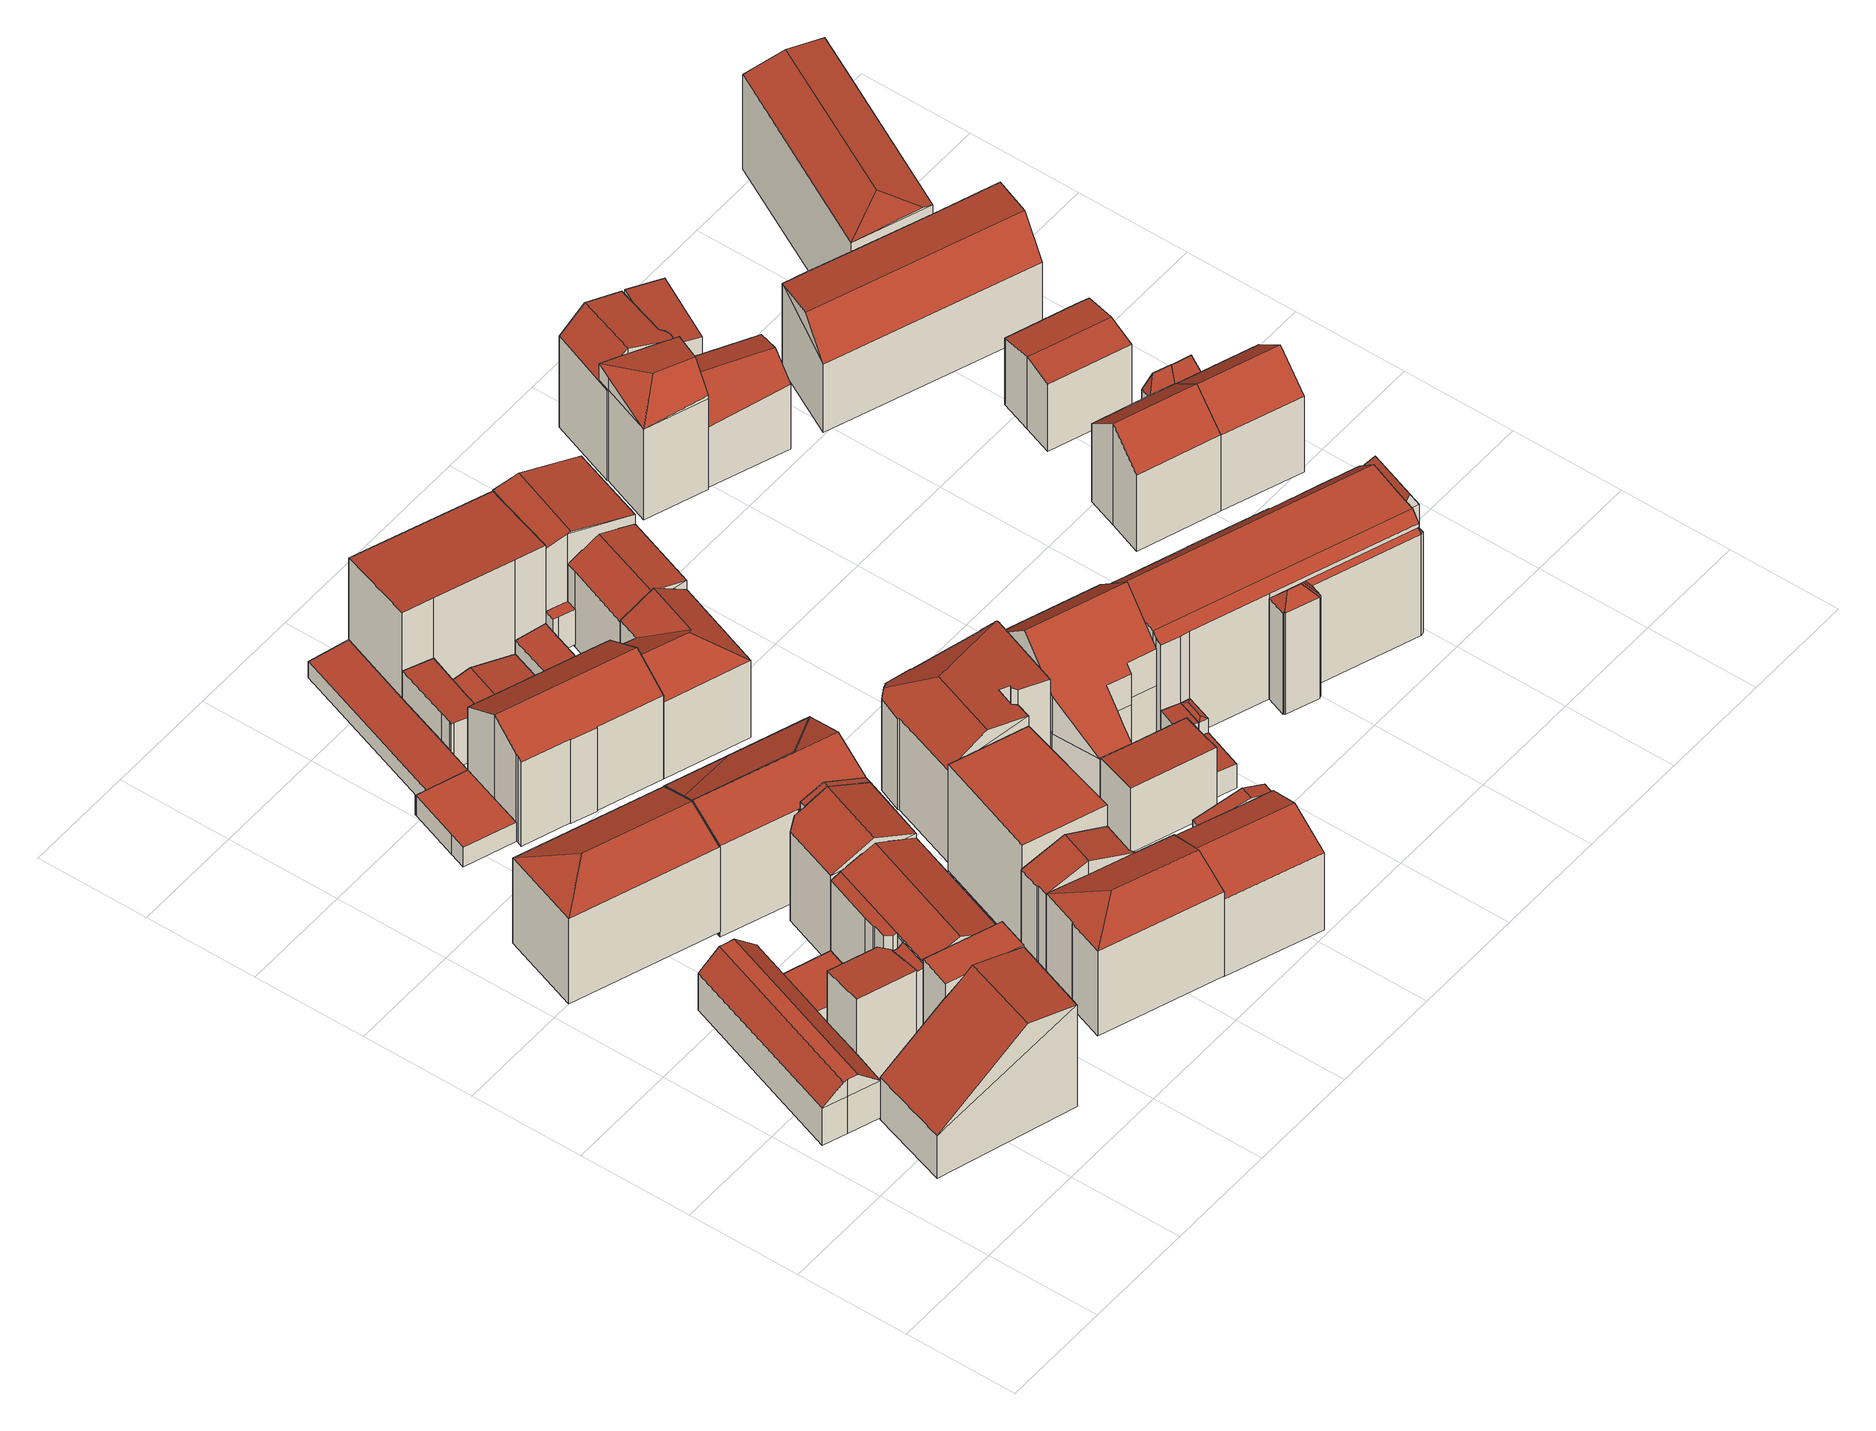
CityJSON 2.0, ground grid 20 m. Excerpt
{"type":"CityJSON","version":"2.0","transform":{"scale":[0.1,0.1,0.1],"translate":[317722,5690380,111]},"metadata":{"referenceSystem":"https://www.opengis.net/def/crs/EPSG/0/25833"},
"CityObjects":{
"building1":{"type":"Building","attributes":{"Dachtyp_tdc":"tdcFreeFormRoof","Gemeindeschluessel":14713000,"Dachneigung":42,"QualitaetDacherkennung":67,"Geometrietyp2DReferenz":"3000","function":"31001_9998","roofType":"5000","measuredHeight":11.42},"geometry":[{"type":"MultiSurface","lod":"2","boundaries":[[[0,1,2,3]],[[1,4,5,2]],[[4,6,7,5]],[[6,8,9,7]],[[8,10,11,9]],[[10,12,13,11]],[[12,14,15,13]],[[14,16,17,15]],[[16,18,19,17]],[[18,0,3,19]],[[6,4,20,21]],[[22,23,24,25,26,27,28,29]],[[23,30,21,20,31,24]],[[0,25,24,31,1]],[[1,31,20,4]],[[6,21,30,8]],[[8,30,23,22,10]],[[10,22,29,12]],[[12,29,28,14]],[[14,28,27,16]],[[16,27,26,18]],[[18,26,25,0]],[[3,2,5,7,9,11,13,15,17,19]]],"semantics":{"surfaces":[{"type":"WallSurface"},{"type":"RoofSurface"},{"type":"GroundSurface"}],"values":[0,0,0,0,0,0,0,0,0,0,1,1,1,0,0,0,0,0,0,0,0,0,2]}}]},
"building2":{"type":"Building","attributes":{"Gemeindeschluessel":14713000,"Geometrietyp2DReferenz":"3000","function":"31001_9998","roofType":"9999"},"children":["building2-1","building2-2"]},
"building2-1":{"type":"BuildingPart","attributes":{"Dachtyp_tdc":"tdcPolyFlatRoof","Dachneigung":0,"QualitaetDacherkennung":30,"Geometrietyp2DReferenz":"3000","roofType":"1000","measuredHeight":21.87},"parents":["building2"],"geometry":[{"type":"MultiSurface","lod":"2","boundaries":[[[32,33,34,35,36]],[[37,38,39,40,41,42]],[[38,32,36,39]],[[38,37,43,44,33,32]],[[36,35,40,39]],[[42,43,37]],[[44,34,33]],[[40,35,34,41]],[[41,34,44,43,42]]],"semantics":{"surfaces":[{"type":"WallSurface"},{"type":"RoofSurface"},{"type":"GroundSurface"},{"type":"ClosureSurface"}],"values":[0,0,0,1,2,0,0,3,3]}}]},
"building2-2":{"type":"BuildingPart","attributes":{"Dachtyp_tdc":"tdcGableRoof","Dachneigung":40.35,"QualitaetDacherkennung":14,"Geometrietyp2DReferenz":"3000","roofType":"3100","measuredHeight":23.08},"parents":["building2"],"geometry":[{"type":"MultiSurface","lod":"2","boundaries":[[[34,45,46,35]],[[45,47,48,46]],[[47,49,50,48]],[[47,45,51]],[[45,34,44,52,51]],[[49,47,51,52,43,42]],[[35,46,48,50,40]],[[40,50,49,41]],[[35,40,41,34]],[[52,44,43]],[[42,41,49]],[[43,44,34,41,42]]],"semantics":{"surfaces":[{"type":"WallSurface"},{"type":"RoofSurface"},{"type":"GroundSurface"},{"type":"ClosureSurface"}],"values":[0,0,0,0,1,1,2,0,3,0,0,3]}}]},
"building3":{"type":"Building","attributes":{"Dachtyp_tdc":"tdcPolyFlatRoof","Gemeindeschluessel":14713000,"Dachneigung":0,"QualitaetDacherkennung":44,"Geometrietyp2DReferenz":"3000","function":"31001_9998","roofType":"1000","measuredHeight":3.59},"geometry":[{"type":"MultiSurface","lod":"2","boundaries":[[[53,54,55,56]],[[54,57,58,55]],[[57,59,60,58]],[[59,53,56,60]],[[59,57,54,53]],[[56,55,58,60]]],"semantics":{"surfaces":[{"type":"WallSurface"},{"type":"RoofSurface"},{"type":"GroundSurface"}],"values":[0,0,0,0,1,2]}}]},
"building4":{"type":"Building","attributes":{"name":"Mendelssohn-Haus","Dachtyp_tdc":"tdcHipAndGableRoof","Gemeindeschluessel":14713000,"Dachneigung":24.06,"QualitaetDacherkennung":74,"Geometrietyp2DReferenz":"3000","function":"31001_3034","roofType":"5000","measuredHeight":21.29},"geometry":[{"type":"MultiSurface","lod":"2","boundaries":[[[61,62,63,64]],[[62,65,66,63]],[[65,67,68,66]],[[67,61,64,68]],[[65,62,69]],[[61,67,70]],[[62,61,70,69]],[[67,65,69,70]],[[64,63,66,68]]],"semantics":{"surfaces":[{"type":"WallSurface"},{"type":"RoofSurface"},{"type":"GroundSurface"}],"values":[0,0,0,0,1,0,1,1,2]}}]},
"building5":{"type":"Building","attributes":{"Gemeindeschluessel":14713000,"Geometrietyp2DReferenz":"3000","function":"31001_9998","roofType":"9999"},"children":["building5-1","building5-2","building5-3","building5-4"]},
"building5-1":{"type":"BuildingPart","attributes":{"Dachtyp_tdc":"tdcGableRoof","Dachneigung":23.14,"QualitaetDacherkennung":67,"Geometrietyp2DReferenz":"3000","roofType":"3100","measuredHeight":22.41},"parents":["building5"],"geometry":[{"type":"MultiSurface","lod":"2","boundaries":[[[71,72,73,74]],[[75,76,77,78]],[[79,80,81,82]],[[80,71,74,81]],[[83,84,85,71]],[[86,87,88,85,84,89]],[[79,89,84,83,80]],[[71,85,88,90,72]],[[75,91,87,86,76]],[[80,83,71]],[[74,73,78,77,82,81]],[[78,73,72,75]],[[82,77,76,79]],[[76,86,89,79]],[[91,90,88,87]],[[72,90,91,75]]],"semantics":{"surfaces":[{"type":"WallSurface"},{"type":"RoofSurface"},{"type":"GroundSurface"},{"type":"ClosureSurface"}],"values":[0,0,0,0,1,1,0,0,0,0,2,3,3,3,0,3]}}]},
"building5-2":{"type":"BuildingPart","attributes":{"Dachtyp_tdc":"tdcPolyFlatRoof","Dachneigung":6.94,"QualitaetDacherkennung":44,"Geometrietyp2DReferenz":"3000","roofType":"2100","measuredHeight":19.48},"parents":["building5"],"geometry":[{"type":"MultiSurface","lod":"2","boundaries":[[[92,93,94,95]],[[96,97,98,99,100]],[[97,91,75,78,98]],[[90,92,95,73,72]],[[90,91,97,96,101,93,92]],[[95,94,99,98,78,73]],[[96,100,101]],[[100,99,94,93,101]],[[72,73,78,75]],[[72,75,91,90]]],"semantics":{"surfaces":[{"type":"WallSurface"},{"type":"RoofSurface"},{"type":"GroundSurface"},{"type":"ClosureSurface"}],"values":[0,0,0,0,1,2,0,3,3,3]}}]},
"building5-3":{"type":"BuildingPart","attributes":{"Dachtyp_tdc":"tdcPolyFlatRoof","Dachneigung":25.12,"QualitaetDacherkennung":52,"Geometrietyp2DReferenz":"3000","roofType":"2100","measuredHeight":19.83},"parents":["building5"],"geometry":[{"type":"MultiSurface","lod":"2","boundaries":[[[102,103,104,105]],[[103,106,107,104]],[[106,108,109,107]],[[108,110,111,109]],[[110,89,79,82,111]],[[86,112,113,77,76]],[[112,102,105,113]],[[112,86,89,110,108,106,103,102]],[[105,104,107,109,111,82,77,113]],[[76,77,82,79]],[[86,76,79,89]]],"semantics":{"surfaces":[{"type":"WallSurface"},{"type":"RoofSurface"},{"type":"GroundSurface"},{"type":"ClosureSurface"}],"values":[0,0,0,0,0,0,0,1,2,3,3]}}]},
"building5-4":{"type":"BuildingPart","attributes":{"Dachtyp_tdc":"tdcPolyFlatRoof","Dachneigung":4.84,"QualitaetDacherkennung":62,"Geometrietyp2DReferenz":"3000","roofType":"2100","measuredHeight":19.57},"parents":["building5"],"geometry":[{"type":"MultiSurface","lod":"2","boundaries":[[[114,115,17,19]],[[115,116,117,17]],[[116,118,119,117]],[[118,100,99,119]],[[120,114,19,94,93]],[[120,101,100,118,116,115,114]],[[19,17,117,119,99,94]],[[93,101,120]],[[94,99,100,101,93]]],"semantics":{"surfaces":[{"type":"WallSurface"},{"type":"RoofSurface"},{"type":"GroundSurface"},{"type":"ClosureSurface"}],"values":[0,0,0,0,0,1,2,0,3]}}]},
"building6":{"type":"Building","attributes":{"Dachtyp_tdc":"tdcPolyFlatRoof","Gemeindeschluessel":14713000,"Dachneigung":0,"QualitaetDacherkennung":71,"Geometrietyp2DReferenz":"3000","function":"31001_9998","roofType":"1000","measuredHeight":4.13},"geometry":[{"type":"MultiSurface","lod":"2","boundaries":[[[121,122,123,124]],[[122,125,126,123]],[[125,127,128,126]],[[127,129,130,128]],[[129,131,132,130]],[[131,133,134,132]],[[133,121,124,134]],[[133,131,129,127,125,122,121]],[[124,123,126,128,130,132,134]]],"semantics":{"surfaces":[{"type":"WallSurface"},{"type":"RoofSurface"},{"type":"GroundSurface"}],"values":[0,0,0,0,0,0,0,1,2]}}]},
"building7":{"type":"Building","attributes":{"Gemeindeschluessel":14713000,"Geometrietyp2DReferenz":"3000","function":"31001_9998","roofType":"9999"},"children":["building7-1","building7-2","building7-3"]},
"building7-1":{"type":"BuildingPart","attributes":{"Dachtyp_tdc":"tdcGableRoof","Dachneigung":23.92,"QualitaetDacherkennung":55,"Geometrietyp2DReferenz":"3000","roofType":"3100","measuredHeight":22.51},"parents":["building7"],"geometry":[{"type":"MultiSurface","lod":"2","boundaries":[[[135,136,137,138,139,140,141]],[[142,143,144,145]],[[142,146,136,147]],[[136,135,148,149,147]],[[143,142,147,149,150]],[[139,138,145,144]],[[146,137,136]],[[142,145,138,137,146]],[[141,151,135]],[[139,144,143,140]],[[140,143,152,151,141]],[[150,152,143]],[[148,135,151]],[[149,148,151,152,150]]],"semantics":{"surfaces":[{"type":"WallSurface"},{"type":"RoofSurface"},{"type":"GroundSurface"},{"type":"ClosureSurface"}],"values":[0,0,0,1,1,2,0,3,0,3,3,0,0,3]}}]},
"building7-2":{"type":"BuildingPart","attributes":{"Dachtyp_tdc":"tdcFreeFormRoof","Dachneigung":26.08,"QualitaetDacherkennung":84,"Geometrietyp2DReferenz":"3000","roofType":"5000","measuredHeight":22.57},"parents":["building7"],"geometry":[{"type":"MultiSurface","lod":"2","boundaries":[[[153,154,155,156]],[[154,157,158,155]],[[157,159,160,158]],[[143,153,156,144]],[[161,162,148,151,141,159,157,154]],[[153,143,152,150,162,161]],[[154,153,161]],[[156,155,158,160,139,144]],[[140,139,160,159]],[[143,144,139,140]],[[159,141,140]],[[148,162,150,149]],[[140,141,151,152,143]],[[152,151,148,149,150]]],"semantics":{"surfaces":[{"type":"WallSurface"},{"type":"RoofSurface"},{"type":"GroundSurface"},{"type":"ClosureSurface"}],"values":[0,0,0,0,1,1,0,2,0,3,0,0,3,3]}}]},
"building7-3":{"type":"BuildingPart","attributes":{"Dachtyp_tdc":"tdcGableRoof","Dachneigung":23.91,"QualitaetDacherkennung":54,"Geometrietyp2DReferenz":"3000","roofType":"3100","measuredHeight":22.56},"parents":["building7"],"geometry":[{"type":"MultiSurface","lod":"2","boundaries":[[[163,164,165,166]],[[164,167,142,145,165]],[[168,163,166,169]],[[167,164,170]],[[163,168,171]],[[164,163,171,170]],[[168,137,146,167,170,171]],[[166,165,145,138,169]],[[169,138,137,168]],[[146,142,167]],[[138,145,142,146,137]]],"semantics":{"surfaces":[{"type":"WallSurface"},{"type":"RoofSurface"},{"type":"GroundSurface"},{"type":"ClosureSurface"}],"values":[0,0,0,0,0,1,1,2,0,0,3]}}]},
"building8":{"type":"Building","attributes":{"Gemeindeschluessel":14713000,"Dachneigung":65.79,"Dachorientierung":-70.55,"MittlereTraufHoehe":134.31,"QualitaetDacherkennung":91,"ObjektHoehe":21.94,"BodenHoehe":115.38,"Geometrietyp2DReferenz":"3000","AbsoluteHoehe":137.32,"Dachflaeche":417.49,"function":"31001_9998","roofType":"5000","measuredHeight":21.94,"storeysAboveGround":7},"geometry":[{"type":"MultiSurface","lod":"2","boundaries":[[[172,173,174,175]],[[173,176,177,174]],[[176,178,179,177]],[[178,180,181,179]],[[180,182,183,181]],[[182,184,185,183]],[[184,186,187,185]],[[186,188,189,187]],[[188,190,191,189]],[[190,172,175,191]],[[192,182,180,178,176,173,172,190,188]],[[192,188,186]],[[192,186,184,182]],[[175,174,177,179,181,183,185,187,189,191]]],"semantics":{"surfaces":[{"type":"WallSurface"},{"type":"RoofSurface"},{"type":"GroundSurface"}],"values":[0,0,0,0,0,0,0,0,0,0,1,1,1,2]}}]},
"building9":{"type":"Building","attributes":{"Gemeindeschluessel":14713000,"Geometrietyp2DReferenz":"3000","function":"31001_9998","roofType":"9999"},"children":["building9-1","building9-2"]},
"building9-1":{"type":"BuildingPart","attributes":{"Dachtyp_tdc":"tdcFreeFormRoof","Dachneigung":22.57,"QualitaetDacherkennung":38,"Geometrietyp2DReferenz":"3000","roofType":"5000","measuredHeight":20.82},"parents":["building9"],"geometry":[{"type":"MultiSurface","lod":"2","boundaries":[[[193,194,195,196]],[[194,197,198,195]],[[197,199,200,198]],[[199,201,202,203,200]],[[204,205,206,207,208]],[[205,209,210,206]],[[209,211,212,210]],[[211,193,196,212]],[[209,205,204,213,214,215,201,199,216]],[[199,197,194,193,216]],[[193,211,209,216]],[[195,198,200,203,217,207,206,210,212,196]],[[215,202,201]],[[208,213,204]],[[207,217,214,213,208]],[[217,203,202,215,214]]],"semantics":{"surfaces":[{"type":"WallSurface"},{"type":"RoofSurface"},{"type":"GroundSurface"},{"type":"ClosureSurface"}],"values":[0,0,0,0,0,0,0,0,1,1,1,2,0,0,3,3]}}]},
"building9-2":{"type":"BuildingPart","attributes":{"Dachtyp_tdc":"tdcGableRoof","Dachneigung":18.88,"QualitaetDacherkennung":56,"Geometrietyp2DReferenz":"3000","roofType":"3100","measuredHeight":20.73},"parents":["building9"],"geometry":[{"type":"MultiSurface","lod":"2","boundaries":[[[202,218,219,203]],[[218,220,221,219]],[[220,222,223,221]],[[222,224,225,223]],[[224,226,227,225]],[[226,228,229,227]],[[228,230,231,229]],[[230,208,207,231]],[[226,224,222,220,218,202,215,232]],[[232,213,208,230,228,226]],[[207,217,203,219,221,223,225,227,229,231]],[[214,213,232]],[[217,207,208,213,214]],[[215,214,232]],[[217,214,215,202,203]]],"semantics":{"surfaces":[{"type":"WallSurface"},{"type":"RoofSurface"},{"type":"GroundSurface"},{"type":"ClosureSurface"}],"values":[0,0,0,0,0,0,0,0,1,1,2,0,3,0,3]}}]},
"building10":{"type":"Building","attributes":{"Dachtyp_tdc":"tdcFreeFormRoof","Gemeindeschluessel":14713000,"Dachneigung":32.36,"QualitaetDacherkennung":46,"Geometrietyp2DReferenz":"3000","function":"31001_9998","roofType":"5000","measuredHeight":21.79},"geometry":[{"type":"MultiSurface","lod":"2","boundaries":[[[233,234,235,236]],[[234,237,238,235]],[[237,239,240,238]],[[239,241,242,240]],[[241,243,244,242]],[[243,245,246,244]],[[245,247,248,246]],[[247,249,250,248]],[[249,251,252,250]],[[251,253,254,252]],[[253,255,256,254]],[[255,257,258,256]],[[257,259,260,258]],[[259,261,262,260]],[[261,233,236,262]],[[257,255,253,251,249,247,245]],[[245,243,241,239,237,234,233,261,259,257]],[[236,235,238,240,242,244,246,248,250,252,254,256,258,260,262]]],"semantics":{"surfaces":[{"type":"WallSurface"},{"type":"RoofSurface"},{"type":"GroundSurface"}],"values":[0,0,0,0,0,0,0,0,0,0,0,0,0,0,0,1,1,2]}}]},
"building11":{"type":"Building","attributes":{"Gemeindeschluessel":14713000,"Dachtyp_tdc":"tdcPolyFlatRoof","Dachneigung":4.59,"QualitaetDacherkennung":58,"Geometrietyp2DReferenz":"3000","function":"31001_9998","roofType":"2100","measuredHeight":4},"geometry":[{"type":"MultiSurface","lod":"2","boundaries":[[[263,264,265,266]],[[264,267,268,265]],[[267,131,248,268]],[[131,269,270,248]],[[269,271,272,270]],[[271,273,274,272]],[[273,275,276,274]],[[275,263,266,276]],[[275,273,271,269,131,267,264,263]],[[266,265,268,248,270,272,274,276]]],"semantics":{"surfaces":[{"type":"WallSurface"},{"type":"RoofSurface"},{"type":"GroundSurface"}],"values":[0,0,0,0,0,0,0,0,1,2]}}]},
"building12":{"type":"Building","attributes":{"Dachtyp_tdc":"tdcPolyFlatRoof","Gemeindeschluessel":14713000,"Dachneigung":5.46,"QualitaetDacherkennung":66,"Geometrietyp2DReferenz":"3000","function":"31001_9998","roofType":"2100","measuredHeight":9.96},"geometry":[{"type":"MultiSurface","lod":"2","boundaries":[[[277,278,268,279]],[[278,280,265,268]],[[280,281,266,265]],[[281,282,276,266]],[[282,283,284,276]],[[283,285,286,284]],[[285,287,288,286]],[[287,289,290,288]],[[289,291,292,290]],[[291,277,279,292]],[[291,289,287,285,283,282,281,280,278,277]],[[279,268,265,266,276,284,286,288,290,292]]],"semantics":{"surfaces":[{"type":"WallSurface"},{"type":"RoofSurface"},{"type":"GroundSurface"}],"values":[0,0,0,0,0,0,0,0,0,0,1,2]}}]},
"building13":{"type":"Building","attributes":{"Dachtyp_tdc":"tdcPolyFlatRoof","Gemeindeschluessel":14713000,"Dachneigung":0,"QualitaetDacherkennung":43,"Geometrietyp2DReferenz":"3000","function":"31001_9998","roofType":"1000","measuredHeight":22.55},"geometry":[{"type":"MultiSurface","lod":"2","boundaries":[[[293,294,295,296]],[[294,297,298,295]],[[297,299,300,298]],[[299,293,296,300]],[[299,297,294,293]],[[296,295,298,300]]],"semantics":{"surfaces":[{"type":"WallSurface"},{"type":"RoofSurface"},{"type":"GroundSurface"}],"values":[0,0,0,0,1,2]}}]},
"building14":{"type":"Building","attributes":{"Dachtyp_tdc":"tdcGableRoof","Gemeindeschluessel":14713000,"Dachneigung":11.48,"QualitaetDacherkennung":8,"Geometrietyp2DReferenz":"3000","function":"31001_9998","roofType":"3100","measuredHeight":3.7},"geometry":[{"type":"MultiSurface","lod":"2","boundaries":[[[301,302,303,304]],[[302,305,306,303]],[[305,307,308,306]],[[307,301,304,308]],[[305,302,309]],[[301,307,310]],[[302,301,310,309]],[[307,305,309,310]],[[304,303,306,308]]],"semantics":{"surfaces":[{"type":"WallSurface"},{"type":"RoofSurface"},{"type":"GroundSurface"}],"values":[0,0,0,0,0,0,1,1,2]}}]},
"building15":{"type":"Building","attributes":{"Gemeindeschluessel":14713000,"Geometrietyp2DReferenz":"3000","function":"31001_9998","roofType":"9999"},"children":["building15-1","building15-2"]},
"building15-1":{"type":"BuildingPart","attributes":{"Dachtyp_tdc":"tdcGableRoof","Dachneigung":11.68,"QualitaetDacherkennung":19,"Geometrietyp2DReferenz":"3000","roofType":"3100","measuredHeight":18.36},"parents":["building15"],"geometry":[{"type":"MultiSurface","lod":"2","boundaries":[[[311,312,313,314]],[[312,315,316,313]],[[315,317,318,316]],[[315,312,319]],[[312,311,320,321,319]],[[317,315,319,321,322]],[[314,313,316,318]],[[311,314,318,317]],[[322,321,320]],[[317,322,320,311]]],"semantics":{"surfaces":[{"type":"WallSurface"},{"type":"RoofSurface"},{"type":"GroundSurface"},{"type":"ClosureSurface"}],"values":[0,0,0,0,1,1,2,3,0,3]}}]},
"building15-2":{"type":"BuildingPart","attributes":{"Dachtyp_tdc":"tdcGableRoof","Dachneigung":24.75,"QualitaetDacherkennung":87,"Geometrietyp2DReferenz":"3000","roofType":"3100","measuredHeight":20.09},"parents":["building15"],"geometry":[{"type":"MultiSurface","lod":"2","boundaries":[[[323,324,325,326]],[[327,328,329]],[[324,323,330]],[[328,322,320,324,330,329]],[[323,327,329,330]],[[325,314,318,331,326]],[[328,327,331,318,317]],[[327,323,326,331]],[[314,325,324,320,311]],[[317,322,328]],[[317,318,314,311]],[[317,311,320,322]]],"semantics":{"surfaces":[{"type":"WallSurface"},{"type":"RoofSurface"},{"type":"GroundSurface"},{"type":"ClosureSurface"}],"values":[0,0,0,1,1,2,0,0,0,0,3,3]}}]},
"building16":{"type":"Building","attributes":{"Dachtyp_tdc":"tdcFreeFormRoof","Gemeindeschluessel":14713000,"Dachneigung":32.08,"QualitaetDacherkennung":53,"Geometrietyp2DReferenz":"3000","function":"31001_9998","roofType":"5000","measuredHeight":20.4},"geometry":[{"type":"MultiSurface","lod":"2","boundaries":[[[332,333,256,260]],[[333,334,335,256]],[[334,336,337,335]],[[336,338,339,337]],[[338,340,341,339]],[[340,332,260,341]],[[342,343,344,340,338]],[[342,338,336]],[[343,342,336,334]],[[345,344,343,334,333]],[[345,333,332]],[[344,345,332,340]],[[260,256,335,337,339,341]]],"semantics":{"surfaces":[{"type":"WallSurface"},{"type":"RoofSurface"},{"type":"GroundSurface"}],"values":[0,0,0,0,0,0,1,0,1,1,0,1,2]}}]},
"building17":{"type":"Building","attributes":{"Dachtyp_tdc":"tdcPolyFlatRoof","Gemeindeschluessel":14713000,"Dachneigung":6.78,"QualitaetDacherkennung":68,"Geometrietyp2DReferenz":"3000","function":"31001_9998","roofType":"2100","measuredHeight":5.35},"geometry":[{"type":"MultiSurface","lod":"2","boundaries":[[[346,347,348,349]],[[347,350,351,348]],[[350,352,353,351]],[[352,354,355,353]],[[354,356,357,355]],[[356,358,359,357]],[[358,360,361,359]],[[360,362,363,361]],[[362,364,365,363]],[[364,346,349,365]],[[364,362,360,358,356,354,352,350,347,346]],[[349,348,351,353,355,357,359,361,363,365]]],"semantics":{"surfaces":[{"type":"WallSurface"},{"type":"RoofSurface"},{"type":"GroundSurface"}],"values":[0,0,0,0,0,0,0,0,0,0,1,2]}}]},
"building18":{"type":"Building","attributes":{"Dachtyp_tdc":"tdcPolyFlatRoof","Gemeindeschluessel":14713000,"Dachneigung":3.53,"QualitaetDacherkennung":73,"Geometrietyp2DReferenz":"3000","function":"31001_9998","roofType":"2100","measuredHeight":22.21},"geometry":[{"type":"MultiSurface","lod":"2","boundaries":[[[366,367,368,369]],[[367,370,284,368]],[[370,371,276,284]],[[371,372,274,276]],[[372,373,374,274]],[[373,375,376,374]],[[375,366,369,376]],[[375,373,372,371,370,367,366]],[[369,368,284,276,274,374,376]]],"semantics":{"surfaces":[{"type":"WallSurface"},{"type":"RoofSurface"},{"type":"GroundSurface"}],"values":[0,0,0,0,0,0,0,1,2]}}]},
"building19":{"type":"Building","attributes":{"Dachtyp_tdc":"tdcFreeFormRoof","Gemeindeschluessel":14713000,"Dachneigung":10.56,"QualitaetDacherkennung":26,"Geometrietyp2DReferenz":"3000","function":"31001_9998","roofType":"5000","measuredHeight":24.23},"geometry":[{"type":"MultiSurface","lod":"2","boundaries":[[[377,378,379,380]],[[378,381,382,379]],[[381,383,384,382]],[[383,385,386,384]],[[385,387,388,386]],[[387,389,390,388]],[[389,391,392,390]],[[391,393,394,392]],[[393,395,396,394]],[[395,397,398,396]],[[397,399,400,398]],[[399,401,402,400]],[[401,403,404,402]],[[403,405,406,404]],[[405,407,408,406]],[[407,409,410,408]],[[409,411,412,410]],[[411,413,414,412]],[[413,415,416,414]],[[415,377,380,416]],[[417,411,409,407,405,403,401,418,419]],[[420,419,418,399,397,395,393]],[[415,413,417,419,420,391,389,387,385,383,381,378,377]],[[413,411,417]],[[393,391,420]],[[401,399,418]],[[380,379,382,384,386,388,390,392,394,396,398,400,402,404,406,408,410,412,414,416]]],"semantics":{"surfaces":[{"type":"WallSurface"},{"type":"RoofSurface"},{"type":"GroundSurface"}],"values":[0,0,0,0,0,0,0,0,0,0,0,0,0,0,0,0,0,0,0,0,1,1,1,0,0,0,2]}}]},
"building20":{"type":"Building","attributes":{"Dachtyp_tdc":"tdcPolyFlatRoof","Gemeindeschluessel":14713000,"Dachneigung":0,"QualitaetDacherkennung":0,"Geometrietyp2DReferenz":"3000","BezugspunktDach":"2000","function":"31001_9998","measuredHeight":7.49},"geometry":[{"type":"MultiSurface","lod":"2","boundaries":[[[421,422,423,424,425]],[[425,424,426,427]],[[424,423,428,426]],[[423,422,429,428]],[[422,421,430,429]],[[421,425,427,430]],[[427,426,428,429,430]]],"semantics":{"surfaces":[{"type":"RoofSurface"},{"type":"WallSurface"},{"type":"GroundSurface"}],"values":[0,1,1,1,1,1,2]}}]},
"building21":{"type":"Building","attributes":{"Dachtyp_tdc":"tdcFreeFormRoof","Gemeindeschluessel":14713000,"Dachneigung":32.39,"QualitaetDacherkennung":41,"Geometrietyp2DReferenz":"3000","function":"31001_9998","roofType":"5000","measuredHeight":19.31},"geometry":[{"type":"MultiSurface","lod":"2","boundaries":[[[431,432,433,434]],[[432,435,436,433]],[[435,437,438,436]],[[437,439,440,438]],[[439,431,434,440]],[[435,432,441,442]],[[442,441,431,439,437]],[[437,435,442]],[[432,431,441]],[[434,433,436,438,440]]],"semantics":{"surfaces":[{"type":"WallSurface"},{"type":"RoofSurface"},{"type":"GroundSurface"}],"values":[0,0,0,0,0,1,1,0,0,2]}}]},
"building22":{"type":"Building","attributes":{"Dachtyp_tdc":"tdcPolyFlatRoof","Gemeindeschluessel":14713000,"Dachneigung":3.84,"QualitaetDacherkennung":69,"Geometrietyp2DReferenz":"3000","function":"31001_9998","roofType":"2100","measuredHeight":13.71},"geometry":[{"type":"MultiSurface","lod":"2","boundaries":[[[443,444,445,446]],[[444,447,448,445]],[[447,449,450,448]],[[449,451,452,450]],[[451,453,454,452]],[[453,443,446,454]],[[453,451,449,447,444,443]],[[446,445,448,450,452,454]]],"semantics":{"surfaces":[{"type":"WallSurface"},{"type":"RoofSurface"},{"type":"GroundSurface"}],"values":[0,0,0,0,0,0,1,2]}}]},
"building23":{"type":"Building","attributes":{"Dachtyp_tdc":"tdcFreeFormRoof","Gemeindeschluessel":14713000,"Dachneigung":12.62,"QualitaetDacherkennung":26,"Geometrietyp2DReferenz":"3000","function":"31001_9998","roofType":"5000","measuredHeight":22.52},"geometry":[{"type":"MultiSurface","lod":"2","boundaries":[[[455,456,457,458]],[[456,459,460,457]],[[459,461,462,460]],[[461,463,464,462]],[[463,455,458,464]],[[455,463,465,466]],[[466,465,461,459,456]],[[456,455,466]],[[463,461,465]],[[458,457,460,462,464]]],"semantics":{"surfaces":[{"type":"WallSurface"},{"type":"RoofSurface"},{"type":"GroundSurface"}],"values":[0,0,0,0,0,1,1,0,0,2]}}]},
"building24":{"type":"Building","attributes":{"Dachtyp_tdc":"tdcFreeFormRoof","Gemeindeschluessel":14713000,"Dachneigung":44.08,"QualitaetDacherkennung":39,"Geometrietyp2DReferenz":"3000","function":"31001_9998","roofType":"5000","measuredHeight":27.25},"geometry":[{"type":"MultiSurface","lod":"2","boundaries":[[[467,468,469,470]],[[468,471,472,469]],[[471,473,474,472]],[[473,475,476,474]],[[475,477,478,476]],[[477,479,480,478]],[[479,481,482,480]],[[481,483,484,482]],[[483,485,486,484]],[[485,487,488,486]],[[487,489,490,488]],[[489,467,470,490]],[[491,492,493,494,495,496,497,467,489,498,499,500]],[[501,502,495,494]],[[473,502,501,475]],[[475,501,494,493,477]],[[471,496,495,502,473]],[[481,491,500,483]],[[483,500,499,485]],[[485,499,498,487]],[[487,498,489]],[[468,497,496,471]],[[467,497,468]],[[477,493,492,479]],[[479,492,491,481]],[[470,469,472,474,476,478,480,482,484,486,488,490]]],"semantics":{"surfaces":[{"type":"WallSurface"},{"type":"RoofSurface"},{"type":"GroundSurface"}],"values":[0,0,0,0,0,0,0,0,0,0,0,0,1,1,0,0,0,0,0,0,0,0,0,0,0,2]}}]},
"building25":{"type":"Building","attributes":{"Gemeindeschluessel":14713000,"Geometrietyp2DReferenz":"3000","function":"31001_9998","roofType":"9999"},"children":["building25-1","building25-2"]},
"building25-1":{"type":"BuildingPart","attributes":{"Dachtyp_tdc":"tdcFreeFormRoof","Dachneigung":18.85,"QualitaetDacherkennung":23,"Geometrietyp2DReferenz":"3000","roofType":"5000","measuredHeight":8.39},"parents":["building25"],"geometry":[{"type":"MultiSurface","lod":"2","boundaries":[[[503,504,505,506,507]],[[504,508,509,505]],[[508,510,511,512,509]],[[513,514,510,508]],[[513,508,504]],[[514,513,504,503]],[[514,503,510]],[[506,505,509,512]],[[507,511,510,503]],[[507,506,512,511]]],"semantics":{"surfaces":[{"type":"WallSurface"},{"type":"RoofSurface"},{"type":"GroundSurface"},{"type":"ClosureSurface"}],"values":[0,0,0,1,1,1,1,2,0,3]}}]},
"building25-2":{"type":"BuildingPart","attributes":{"Dachtyp_tdc":"tdcPolyFlatRoof","Dachneigung":3.13,"QualitaetDacherkennung":76,"Geometrietyp2DReferenz":"3000","roofType":"2100","measuredHeight":5.4},"parents":["building25"],"geometry":[{"type":"MultiSurface","lod":"2","boundaries":[[[515,507,506,516]],[[511,517,518,512]],[[517,519,520,518]],[[519,521,522,520]],[[521,515,516,522]],[[521,519,517,511,507,515]],[[516,506,512,518,520,522]],[[511,512,506,507]]],"semantics":{"surfaces":[{"type":"WallSurface"},{"type":"RoofSurface"},{"type":"GroundSurface"},{"type":"ClosureSurface"}],"values":[0,0,0,0,0,1,2,3]}}]},
"building26":{"type":"Building","attributes":{"Dachtyp_tdc":"tdcPolyFlatRoof","Gemeindeschluessel":14713000,"Dachneigung":3.78,"QualitaetDacherkennung":59,"Geometrietyp2DReferenz":"3000","function":"31001_9998","roofType":"2100","measuredHeight":8.46},"geometry":[{"type":"MultiSurface","lod":"2","boundaries":[[[523,524,505,525]],[[524,526,506,505]],[[526,527,516,506]],[[527,523,525,516]],[[527,526,524,523]],[[525,505,506,516]]],"semantics":{"surfaces":[{"type":"WallSurface"},{"type":"RoofSurface"},{"type":"GroundSurface"}],"values":[0,0,0,0,1,2]}}]},
"building27":{"type":"Building","attributes":{"name":"Henriette-Goldschmidt-Schule","Gemeindeschluessel":14713000,"Geometrietyp2DReferenz":"3000","function":"31001_3021","roofType":"9999"},"children":["building27-1","building27-2"]},
"building27-1":{"type":"BuildingPart","attributes":{"Dachtyp_tdc":"tdcFreeFormRoof","Dachneigung":50.41,"QualitaetDacherkennung":16,"Geometrietyp2DReferenz":"3000","roofType":"5000","measuredHeight":23.7},"parents":["building27"],"geometry":[{"type":"MultiSurface","lod":"2","boundaries":[[[528,529,530,531]],[[529,532,533,530]],[[532,534,535,533]],[[536,537,538,539]],[[537,540,541,538]],[[540,542,543,541]],[[542,544,545,543]],[[544,546,547,545]],[[546,548,549,547]],[[548,528,531,549]],[[550,551,546,544]],[[552,550,544,542]],[[553,552,542,540]],[[554,553,540,537]],[[554,537,536]],[[555,556,551,550,552,553,554,536,534]],[[557,555,534,532]],[[532,558,528,557]],[[556,555,557,528,548]],[[551,556,548,546]],[[528,558,529]],[[529,558,532]],[[531,530,533,535,539,538,541,543,545,547,549]],[[539,535,534,536]]],"semantics":{"surfaces":[{"type":"WallSurface"},{"type":"RoofSurface"},{"type":"GroundSurface"},{"type":"ClosureSurface"}],"values":[0,0,0,0,0,0,0,0,0,0,1,1,1,1,1,1,1,1,1,1,0,0,2,3]}}]},
"building27-2":{"type":"BuildingPart","attributes":{"Dachtyp_tdc":"tdcCutGableRoof","Dachneigung":2.38,"QualitaetDacherkennung":64,"Geometrietyp2DReferenz":"3000","roofType":"9999","measuredHeight":24.21},"parents":["building27"],"geometry":[{"type":"MultiSurface","lod":"2","boundaries":[[[559,560,509,535,534]],[[560,561,505,509]],[[561,562,525,505]],[[562,563,564,525]],[[563,565,566,564]],[[565,567,568,566]],[[567,569,570,568]],[[569,571,572,570]],[[571,573,574,572]],[[573,575,576,574]],[[575,577,578,576]],[[577,579,580,578]],[[579,581,582,580]],[[581,583,584,582]],[[583,585,586,584]],[[585,587,588,586]],[[587,589,590,588]],[[589,591,592,590]],[[591,593,594,592]],[[593,595,596,594]],[[595,597,598,596]],[[597,599,600,598]],[[599,601,536,539,600]],[[595,593,591,589,587,585,583,581,579,577,575,573,571,569,567]],[[565,563,562,561,560,559,601,599]],[[567,565,599,597,595]],[[539,535,509,505,525,564,566,568,570,572,574,576,578,580,582,584,586,588,590,592,594,596,598,600]],[[534,536,601,559]],[[534,535,539,536]]],"semantics":{"surfaces":[{"type":"WallSurface"},{"type":"RoofSurface"},{"type":"GroundSurface"},{"type":"ClosureSurface"}],"values":[0,0,0,0,0,0,0,0,0,0,0,0,0,0,0,0,0,0,0,0,0,0,0,1,1,1,2,0,3]}}]},
"building28":{"type":"Building","attributes":{"Gemeindeschluessel":14713000,"Geometrietyp2DReferenz":"3000","function":"31001_9998","roofType":"9999"},"children":["building28-1","building28-2"]},
"building28-1":{"type":"BuildingPart","attributes":{"Dachtyp_tdc":"tdcHipAndGableRoof","Dachneigung":10.55,"QualitaetDacherkennung":35,"Geometrietyp2DReferenz":"3000","roofType":"5000","measuredHeight":23.84},"parents":["building28"],"geometry":[{"type":"MultiSurface","lod":"2","boundaries":[[[602,603,604,605,606]],[[607,608,609,610]],[[608,611,612,609]],[[611,602,606,612]],[[613,614,602,615]],[[602,616,617,615]],[[618,619,620,621,622,613,615,617]],[[607,623,619,618,608]],[[608,618,617,616,611]],[[611,616,602]],[[603,614,613,624]],[[602,614,603]],[[606,605,625,626,610,609,612]],[[627,604,603,624]],[[627,625,605,604]],[[610,626,628,607]],[[626,625,627,624,628]],[[624,613,622]],[[623,620,619]],[[607,628,621,620,623]],[[628,624,622,621]]],"semantics":{"surfaces":[{"type":"WallSurface"},{"type":"RoofSurface"},{"type":"GroundSurface"},{"type":"ClosureSurface"}],"values":[0,0,0,0,1,1,1,0,0,0,0,0,2,0,3,3,3,0,0,3,3]}}]},
"building28-2":{"type":"BuildingPart","attributes":{"Dachtyp_tdc":"tdcGableRoof","Dachneigung":10.3,"QualitaetDacherkennung":52,"Geometrietyp2DReferenz":"3000","roofType":"3100","measuredHeight":23.72},"parents":["building28"],"geometry":[{"type":"MultiSurface","lod":"2","boundaries":[[[629,630,631,632]],[[630,633,634,631]],[[633,623,607,610,634]],[[604,635,636,605]],[[635,637,638,636]],[[637,639,640,638]],[[639,641,642,640]],[[641,643,644,642]],[[643,629,632,644]],[[639,637,635,604,627,624,622,645]],[[645,620,623,633,630,629,643,641,639]],[[632,631,634,610,626,625,605,636,638,640,642,644]],[[621,620,645]],[[626,610,607,628]],[[628,607,623,620,621]],[[622,621,645]],[[626,628,624,627,625]],[[624,628,621,622]],[[604,605,625,627]]],"semantics":{"surfaces":[{"type":"WallSurface"},{"type":"RoofSurface"},{"type":"GroundSurface"},{"type":"ClosureSurface"}],"values":[0,0,0,0,0,0,0,0,0,1,1,2,0,3,3,0,3,3,3]}}]},
"building29":{"type":"Building","attributes":{"Dachtyp_tdc":"tdcFreeFormRoof","Gemeindeschluessel":14713000,"Dachneigung":21.77,"QualitaetDacherkennung":56,"Geometrietyp2DReferenz":"3000","function":"31001_9998","roofType":"5000","measuredHeight":16.01},"geometry":[{"type":"MultiSurface","lod":"2","boundaries":[[[646,647,648,649]],[[647,650,651,648]],[[650,652,653,651]],[[652,646,649,653]],[[654,647,646,655]],[[650,654,655,652]],[[650,647,654]],[[646,652,655]],[[649,648,651,653]]],"semantics":{"surfaces":[{"type":"WallSurface"},{"type":"RoofSurface"},{"type":"GroundSurface"}],"values":[0,0,0,0,1,1,0,0,2]}}]},
"building30":{"type":"Building","attributes":{"Dachtyp_tdc":"tdcPolyFlatRoof","Gemeindeschluessel":14713000,"Dachneigung":3.05,"QualitaetDacherkennung":68,"Geometrietyp2DReferenz":"3000","function":"31001_9998","roofType":"2100","measuredHeight":13.6},"geometry":[{"type":"MultiSurface","lod":"2","boundaries":[[[656,657,658,659]],[[657,660,661,658]],[[660,662,663,661]],[[662,656,659,663]],[[662,660,657,656]],[[659,658,661,663]]],"semantics":{"surfaces":[{"type":"WallSurface"},{"type":"RoofSurface"},{"type":"GroundSurface"}],"values":[0,0,0,0,1,2]}}]},
"building31":{"type":"Building","attributes":{"Gemeindeschluessel":14713000,"Geometrietyp2DReferenz":"3000","function":"31001_9998","roofType":"9999"},"children":["building31-1","building31-2"]},
"building31-1":{"type":"BuildingPart","attributes":{"Dachtyp_tdc":"tdcGableRoof","Dachneigung":39.39,"QualitaetDacherkennung":61,"Geometrietyp2DReferenz":"3000","roofType":"3100","measuredHeight":21.34},"parents":["building31"],"geometry":[{"type":"MultiSurface","lod":"2","boundaries":[[[664,665,666,667,668]],[[665,669,670,666]],[[669,671,672,670]],[[671,673,674,672]],[[673,675,676,674]],[[675,677,678,676]],[[677,679,680,681,678]],[[673,671,669,665]],[[665,664,679,677,675,673]],[[681,667,666,670,672,674,676,678]],[[668,680,679,664]],[[668,667,681,680]]],"semantics":{"surfaces":[{"type":"WallSurface"},{"type":"RoofSurface"},{"type":"GroundSurface"},{"type":"ClosureSurface"}],"values":[0,0,0,0,0,0,0,1,1,2,0,3]}}]},
"building31-2":{"type":"BuildingPart","attributes":{"Dachtyp_tdc":"tdcFreeFormRoof","Dachneigung":72.4,"QualitaetDacherkennung":13,"Geometrietyp2DReferenz":"3000","roofType":"5000","measuredHeight":19.45},"parents":["building31"],"geometry":[{"type":"MultiSurface","lod":"2","boundaries":[[[680,682,683,681]],[[682,684,685,683]],[[684,668,667,685]],[[686,668,684]],[[687,686,684,682]],[[687,682,680]],[[686,687,680,668]],[[681,683,685,667]],[[681,667,668,680]]],"semantics":{"surfaces":[{"type":"WallSurface"},{"type":"RoofSurface"},{"type":"GroundSurface"},{"type":"ClosureSurface"}],"values":[0,0,0,0,1,1,1,2,3]}}]},
"building32":{"type":"Building","attributes":{"Dachtyp_tdc":"tdcFreeFormRoof","Gemeindeschluessel":14713000,"Dachneigung":62.08,"QualitaetDacherkennung":4,"Geometrietyp2DReferenz":"3000","function":"31001_9998","roofType":"5000","measuredHeight":22.82},"geometry":[{"type":"MultiSurface","lod":"2","boundaries":[[[688,689,690,691]],[[689,692,693,690]],[[692,694,695,693]],[[694,688,691,695]],[[696,694,692]],[[697,696,692,689]],[[697,689,688]],[[696,697,688,694]],[[691,690,693,695]]],"semantics":{"surfaces":[{"type":"WallSurface"},{"type":"RoofSurface"},{"type":"GroundSurface"}],"values":[0,0,0,0,0,1,1,1,2]}}]},
"building33":{"type":"Building","attributes":{"Gemeindeschluessel":14713000,"Geometrietyp2DReferenz":"3000","function":"31001_9998","roofType":"9999"},"children":["building33-1","building33-2"]},
"building33-1":{"type":"BuildingPart","attributes":{"Dachtyp_tdc":"tdcFreeFormRoof","Dachneigung":72.27,"QualitaetDacherkennung":11,"Geometrietyp2DReferenz":"3000","roofType":"5000","measuredHeight":19.39},"parents":["building33"],"geometry":[{"type":"MultiSurface","lod":"2","boundaries":[[[698,699,685,667]],[[699,700,701,685]],[[700,702,703,701]],[[704,702,700]],[[705,704,700,699]],[[705,699,698]],[[704,705,698,702]],[[667,685,701,703]],[[667,703,702,698]]],"semantics":{"surfaces":[{"type":"WallSurface"},{"type":"RoofSurface"},{"type":"GroundSurface"},{"type":"ClosureSurface"}],"values":[0,0,0,1,1,0,1,2,3]}}]},
"building33-2":{"type":"BuildingPart","attributes":{"Dachtyp_tdc":"tdcGableRoof","Dachneigung":39.6,"QualitaetDacherkennung":64,"Geometrietyp2DReferenz":"3000","roofType":"3100","measuredHeight":21.34},"parents":["building33"],"geometry":[{"type":"MultiSurface","lod":"2","boundaries":[[[706,707,698,667,670]],[[708,709,710,703,702]],[[709,711,712,710]],[[711,706,670,712]],[[711,713,714,706]],[[715,716,714,713,717]],[[709,717,713,711]],[[708,715,717,709]],[[707,716,715,708]],[[706,714,716,707]],[[670,667,703,710,712]],[[702,698,707,708]],[[702,703,667,698]]],"semantics":{"surfaces":[{"type":"WallSurface"},{"type":"RoofSurface"},{"type":"GroundSurface"},{"type":"ClosureSurface"}],"values":[0,0,0,0,1,1,0,0,0,0,2,0,3]}}]},
"building34":{"type":"Building","attributes":{"Dachtyp_tdc":"tdcGableRoof","Gemeindeschluessel":14713000,"Dachneigung":10.29,"QualitaetDacherkennung":55,"Geometrietyp2DReferenz":"3000","function":"31001_9998","roofType":"3100","measuredHeight":15.2},"geometry":[{"type":"MultiSurface","lod":"2","boundaries":[[[718,719,720,721]],[[719,722,723,720]],[[722,724,725,723]],[[724,726,727,725]],[[726,728,729,727]],[[728,730,731,729]],[[724,722,719,718,730]],[[730,728,726,724]],[[731,721,720,723,725,727,729]],[[730,718,721,731]]],"semantics":{"surfaces":[{"type":"WallSurface"},{"type":"RoofSurface"},{"type":"GroundSurface"}],"values":[0,0,0,0,0,0,1,1,2,0]}}]},
"building35":{"type":"Building","attributes":{"Gemeindeschluessel":14713000,"Dachtyp_tdc":"tdcFreeFormRoof","Dachneigung":10.6,"QualitaetDacherkennung":45,"Geometrietyp2DReferenz":"3000","function":"31001_9998","roofType":"5000","measuredHeight":19.75},"geometry":[{"type":"MultiSurface","lod":"2","boundaries":[[[732,733,734,735]],[[733,736,737,734]],[[736,738,739,737]],[[738,740,741,739]],[[740,742,743,741]],[[742,744,745,743]],[[744,732,735,745]],[[736,746,747,738]],[[746,733,732,744,742,740,747]],[[736,733,746]],[[740,738,747]],[[735,734,737,739,741,743,745]]],"semantics":{"surfaces":[{"type":"WallSurface"},{"type":"RoofSurface"},{"type":"GroundSurface"}],"values":[0,0,0,0,0,0,0,1,1,0,0,2]}}]},
"building36":{"type":"Building","attributes":{"Gemeindeschluessel":14713000,"Dachtyp_tdc":"tdcFreeFormRoof","Dachneigung":10.1,"QualitaetDacherkennung":69,"Geometrietyp2DReferenz":"3000","function":"31001_9998","roofType":"5000","measuredHeight":21.31},"geometry":[{"type":"MultiSurface","lod":"2","boundaries":[[[748,749,750,745]],[[749,751,752,750]],[[751,753,754,752]],[[753,755,735,754]],[[755,748,745,735]],[[756,757,748]],[[753,751,758,757,756,755]],[[757,758,749,748]],[[748,755,756]],[[751,749,758]],[[745,750,752,754,735]]],"semantics":{"surfaces":[{"type":"WallSurface"},{"type":"RoofSurface"},{"type":"GroundSurface"}],"values":[0,0,0,0,0,1,1,1,0,0,2]}}]}
},
"vertices":[
[110,283,106],[56,302,106],[56,302,28],[110,283,28],[14,317,106],[14,317,28],[123,628,106],[123,628,28],[168,612,106],[168,612,28],[220,594,106],[220,594,28],[207,557,106],[207,557,28],[177,471,106],[177,471,28],[157,416,106],[157,416,28],[132,343,106],[132,343,28],[49,304,141],[158,616,141],[220,594,107],[183,607,142],[74,296,142],[110,283,107],[132,343,107],[157,416,107],[177,471,107],[207,557,107],[168,612,142],[56,302,142],
[373,258,242],[354,204,242],[354,204,238],[354,204,24],[373,258,24],[222,247,242],[242,304,242],[242,304,24],[222,247,24],[222,247,171],[222,247,214],[254,236,242],[332,211,242],
[306,69,239],[306,69,24],[65,144,115],[65,144,24],[110,283,114],[110,283,24],[221,95,254],[267,232,254],
[306,523,68],[275,436,68],[275,436,32],[306,523,32],[177,471,68],[177,471,32],[207,557,68],[207,557,32],
[253,686,229],[2,775,229],[2,775,49],[253,686,49],[51,915,229],[51,915,49],[303,826,229],[303,826,49],[95,821,262],[278,756,262],
[373,258,220],[247,302,220],[247,302,28],[373,258,28],[267,360,220],[273,375,220],[273,375,28],[267,360,28],[323,517,220],[448,473,220],[448,473,28],[323,517,28],[448,473,221],[380,497,252],[304,282,252],[273,375,226],[267,360,226],[247,302,226],[323,517,226],[247,302,222],[267,360,222],
[242,304,222],[232,308,220],[232,308,28],[242,304,28],[245,362,220],[254,359,221],[254,359,28],[245,362,28],[245,362,219],[242,348,220],
[262,392,218],[270,415,218],[270,415,28],[262,392,28],[269,417,217],[269,417,28],[275,436,217],[275,436,28],[306,523,217],[306,523,28],[267,378,223],[267,378,28],
[132,343,223],[157,416,217],[240,387,217],[240,387,28],[247,368,218],[247,368,28],[232,308,223],
[131,1067,89],[141,1096,89],[141,1096,48],[131,1067,48],[172,1184,89],[172,1184,48],[173,1187,89],[173,1187,48],[194,1180,89],[194,1180,48],[261,1157,89],[261,1157,48],[219,1036,89],[219,1036,48],
[381,628,245],[385,639,245],[385,639,231],[385,639,38],[381,628,38],[381,628,234],[381,628,244],[494,601,230],[490,590,230],[490,590,38],[494,601,38],[491,602,231],[424,625,263],[400,622,254],[420,615,263],[467,598,241],[382,628,244],[489,590,230],
[448,473,230],[306,523,226],[306,523,38],[448,473,38],[342,625,226],[342,625,38],[364,634,235],[364,634,38],[378,497,264],[419,615,264],
[303,826,230],[543,740,230],[543,740,38],[303,826,38],[494,601,231],[253,686,231],[253,686,38],[518,670,263],[278,756,263],
[365,646,229],[353,651,229],[353,651,44],[365,646,44],[341,655,230],[341,655,44],[255,686,230],[255,686,44],[252,687,230],[252,687,44],[277,757,263],[277,757,44],[301,827,230],[301,827,44],[543,741,230],[543,741,44],[494,602,230],[494,602,44],[384,639,229],[384,639,44],[447,697,263],
[449,140,189],[472,204,189],[472,204,10],[449,140,10],[473,204,190],[473,204,10],[496,269,190],[496,269,10],[497,271,189],[497,271,187],[497,271,10],[644,217,189],[706,194,189],[706,194,10],[644,217,10],[644,217,188],[682,130,217],[682,130,10],[658,65,189],[658,65,10],[643,217,189],[566,245,189],[501,269,189],[538,182,218],[566,245,10],
[504,291,187],[504,291,10],[502,291,186],[502,291,10],[516,331,186],[516,331,10],[518,331,187],[518,331,10],[588,306,217],[588,306,10],[659,281,191],[659,281,10],[640,227,191],[640,227,10],[566,245,217],
[339,978,226],[296,994,226],[296,994,49],[339,978,49],[296,995,227],[296,995,49],[215,1024,227],[215,1024,49],[218,1032,232],[218,1032,49],[219,1036,234],[219,1036,49],[238,1090,267],[238,1090,49],[261,1157,222],[261,1157,49],[265,1156,222],[265,1156,49],[478,1080,222],[478,1080,49],[496,1073,222],[496,1073,49],[493,1065,227],[493,1065,49],[473,1006,267],[473,1006,49],[450,940,226],[450,940,49],[340,979,227],[340,979,49],
[284,1223,89],[277,1203,89],[277,1203,49],[284,1223,49],[275,1198,89],[275,1198,49],[194,1180,83],[194,1180,49],[299,1480,83],[299,1480,49],[366,1456,89],[366,1456,49],[318,1321,89],[318,1321,49],
[279,1197,148],[275,1198,148],[279,1197,49],[277,1203,148],[284,1223,148],[318,1321,148],[370,1303,143],[370,1303,49],[340,1221,143],[340,1221,49],[337,1211,143],[337,1211,49],[329,1190,143],[329,1190,49],[325,1180,143],[325,1180,49],
[717,470,236],[659,281,236],[659,281,11],[717,470,11],[518,331,236],[518,331,11],[583,517,236],[583,517,11],
[340,1221,69],[370,1303,69],[370,1303,50],[340,1221,50],[504,1254,71],[504,1254,50],[476,1173,71],[476,1173,50],[430,1281,87],[401,1199,87],
[750,177,174],[758,199,174],[758,199,9],[750,177,9],[876,156,179],[876,156,9],[868,134,179],[868,134,9],[840,170,192],[802,158,186],[832,147,192],[849,141,186],
[658,65,173],[706,194,186],[706,194,9],[658,65,9],[822,5,173],[868,134,186],[849,80,209],[686,140,209],[822,5,9],
[450,940,212],[493,1065,212],[530,1051,212],[530,1051,49],[544,1091,212],[544,1091,49],[653,1051,212],[653,1051,49],[595,889,212],[595,889,49],[599,1071,248],[565,976,248],[556,972,252],[472,1002,253],
[462,1132,100],[463,1137,100],[463,1137,52],[462,1132,52],[464,1140,100],[464,1140,52],[476,1173,100],[476,1173,52],[504,1254,100],[504,1254,52],[554,1236,106],[554,1236,52],[547,1218,106],[547,1218,52],[541,1200,106],[541,1200,52],[511,1114,106],[511,1114,52],[505,1117,105],[505,1117,52],
[554,1236,271],[504,1254,271],[504,1254,49],[554,1236,49],[370,1303,271],[318,1321,271],[366,1456,262],[405,1442,262],[405,1442,49],[602,1370,262],[602,1370,49],
[806,498,243],[753,517,253],[753,517,28],[806,498,28],[749,526,255],[749,526,28],[751,530,255],[751,530,28],[732,537,258],[732,537,28],[720,504,258],[720,504,28],[726,497,257],[726,497,28],[717,470,257],[717,470,28],[583,517,222],[583,517,28],[626,639,221],[626,639,28],[625,641,220],[625,641,28],[642,684,221],[642,684,28],[668,696,224],[668,696,28],[669,698,222],[669,698,28],[712,683,227],[712,683,28],[711,681,229],[711,681,28],[825,640,241],[825,640,28],[825,642,240],[825,642,28],[854,632,243],[854,632,28],[854,630,243],[854,630,28],[853,632,243],[655,690,229],[691,616,270],[648,494,270],
[557,1214,131],[584,1204,131],[590,1223,131],[554,1236,131],[547,1218,131],[554,1236,56],[547,1218,56],[590,1223,56],[584,1204,56],[557,1214,56],
[590,1223,209],[699,1181,231],[699,1181,51],[590,1223,51],[653,1051,231],[653,1051,51],[544,1091,209],[544,1091,51],[584,1204,210],[584,1204,51],[641,1204,244],[595,1072,244],
[920,278,143],[777,328,143],[777,328,6],[920,278,6],[804,404,137],[804,404,6],[856,385,137],[856,385,6],[946,353,137],[946,353,6],[928,302,141],[928,302,6],
[699,1181,251],[590,1223,274],[590,1223,50],[699,1181,50],[554,1236,264],[554,1236,50],[602,1370,264],[602,1370,50],[746,1316,251],[746,1316,50],[645,1354,275],[596,1221,275],
[804,404,134],[803,492,134],[803,492,14],[804,404,14],[806,498,134],[806,498,14],[854,630,134],[854,630,14],[1023,570,134],[1023,570,14],[973,429,134],[973,429,14],[924,446,134],[924,446,14],[920,435,134],[920,435,14],[879,450,134],[879,450,14],[871,427,134],[871,427,14],[864,407,134],[864,407,14],[856,385,134],[856,385,14],[920,435,200],[924,446,212],[973,429,212],[999,502,287],[829,562,287],[806,498,221],[803,492,214],[864,407,156],[871,427,177],[879,450,200],[1023,570,218],[854,630,218],
[987,362,86],[1003,407,86],[1003,407,5],[987,362,5],[987,362,57],[1019,402,86],[1019,402,5],[1003,356,86],[1003,356,56],[1003,356,5],[1009,397,89],[998,367,89],
[953,374,59],[953,374,5],[977,284,56],[977,284,5],[928,302,59],[928,302,5],[946,353,59],[946,353,5],
[970,419,90],[1003,407,87],[970,419,5],[987,362,87],[953,374,90],
[1139,318,219],[1139,320,219],[1139,320,5],[1139,318,5],[1137,320,219],[1137,320,5],[1150,355,219],[1150,355,5],[1397,267,219],[1394,257,219],[1394,257,5],[1397,267,5],[1388,256,219],[1388,256,5],[1208,320,219],[1208,320,5],[1200,298,219],[1200,298,5],[1197,299,219],[1197,299,5],[1196,297,219],[1196,297,5],[1189,322,241],[1186,323,241],[1204,329,227],[1389,263,227],[1389,263,226],[1162,330,242],[1184,322,242],[1141,320,223],[1139,320,220],
[1150,355,228],[1019,402,228],[1003,407,228],[970,419,228],[973,429,236],[973,429,5],[976,437,243],[976,437,5],[1010,534,247],[1010,534,5],[1023,570,210],[1023,570,5],[1024,572,208],[1024,572,5],[1068,556,208],[1068,556,5],[1068,554,210],[1068,554,5],[1167,519,210],[1167,519,5],[1168,521,208],[1168,521,5],[1303,472,208],[1303,472,5],[1302,470,210],[1302,470,5],[1405,434,210],[1405,434,5],[1406,435,208],[1406,435,5],[1447,420,208],[1447,420,5],[1447,419,210],[1447,419,5],[1451,417,210],[1451,417,5],[1438,381,247],[1438,381,5],[1414,314,244],[1414,314,5],[1404,284,243],[1404,284,5],[1397,267,228],
[852,1281,241],[884,1371,241],[884,1371,240],[884,1371,49],[852,1281,49],[996,1338,241],[1006,1333,241],[1006,1333,49],[996,1338,49],[958,1243,241],[958,1243,49],[892,1394,276],[884,1371,269],[914,1312,288],[958,1243,249],[979,1283,288],[1006,1333,277],[996,1338,277],[982,1346,277],[934,1372,276],[925,1377,276],[996,1338,274],[892,1394,241],[892,1394,49],[934,1372,49],[892,1394,240],[934,1372,241],
[1005,1359,274],[1006,1350,273],[1006,1350,49],[1005,1359,49],[1003,1342,273],[1003,1342,49],[883,1372,239],[883,1372,49],[927,1494,242],[927,1494,49],[970,1479,287],[970,1479,49],[1030,1457,275],[1030,1457,49],[1001,1367,275],[1001,1367,49],[934,1372,287],
[1018,1356,195],[1145,1287,195],[1145,1287,53],[1018,1356,53],[1094,1194,190],[1094,1194,53],[958,1243,181],[958,1243,53],[1122,1244,213],[995,1313,213],
[1094,1357,188],[1036,1389,192],[1036,1389,56],[1094,1357,56],[1099,1504,191],[1099,1504,56],[1156,1473,188],[1156,1473,56],
[1415,729,218],[1396,675,267],[1396,675,53],[1415,729,53],[1415,729,210],[1375,615,214],[1375,615,53],[1235,664,214],[1235,664,53],[1257,724,267],[1257,724,53],[1276,778,218],[1276,778,53],[1280,776,218],[1280,776,53],[1374,744,218],[1374,744,210],[1374,744,53],
[1382,766,210],[1382,766,53],[1423,752,210],[1423,752,53],[1419,740,248],[1389,751,248],
[1451,417,205],[1482,406,205],[1482,406,8],[1451,417,8],[1445,303,205],[1445,303,8],[1414,314,205],[1414,314,8],[1430,308,236],[1461,396,236],
[1415,729,209],[1423,752,209],[1468,736,209],[1468,736,53],[1460,713,209],[1460,713,53],[1453,729,247],[1419,740,247],
[1375,615,213],[1415,729,213],[1460,713,213],[1553,680,213],[1553,680,53],[1512,565,213],[1512,565,53],[1534,626,266],[1396,675,266],[1460,713,217],[1415,729,217],[1553,680,217],
[1353,996,198],[1472,954,198],[1472,954,57],[1353,996,57],[1492,946,199],[1492,946,57],[1473,891,209],[1473,891,57],[1454,839,199],[1454,839,57],[1315,888,199],[1315,888,57],[1333,940,209],[1333,940,57],
[1460,1210,237],[1571,1170,237],[1571,1170,55],[1460,1210,55],[1507,1044,199],[1507,1044,55],[1148,1175,199],[1148,1175,55],[1214,1301,237],[1214,1301,55],[1255,1286,237],[1255,1286,55],[1327,1259,237],[1327,1259,55],[1535,1098,252],[1176,1229,252],
[1327,1259,255],[1503,1593,255],[1503,1593,55],[1635,1542,256],[1635,1542,55],[1602,1479,256],[1602,1479,55],[1460,1210,256],[1445,1216,259],[1425,1287,268],[1572,1566,268]
]}
